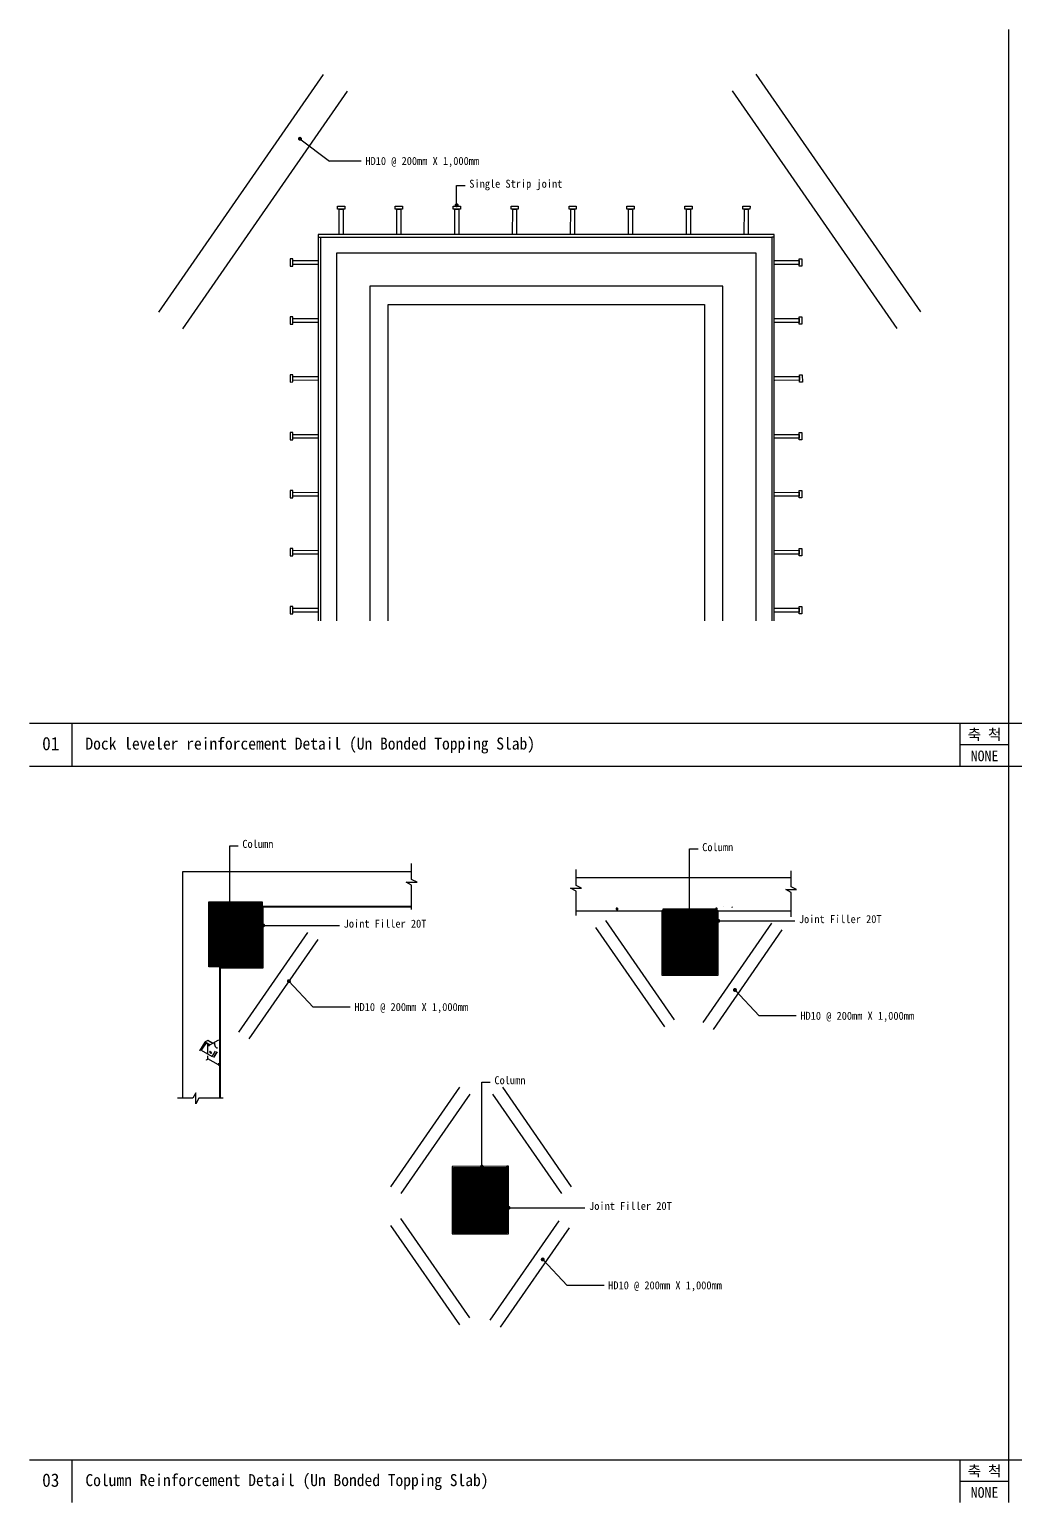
# Model space of a CAD drawing. Header units: millimetres. Extents: x 1364877 to 2662909, y 234189 to 1399913.
# Drawn here: x 1841976 to 2026942, y 531189 to 807289 of the extents above; entities that cross this region are included whole.
import ezdxf
from ezdxf.enums import TextEntityAlignment as Align

# ---------------------------------------------------------------- set-up
doc = ezdxf.new("R2010")
doc.units = ezdxf.units.MM
doc.header["$LTSCALE"] = 5
doc.header["$MEASUREMENT"] = 0
doc.layers.get('0').update_dxf_attribs({"linetype": 'CONTINUOUS'})
for name, color, linetype, lineweight in [('A-CONC-LIN1', 2, 'CONTINUOUS', 40), ('A-CONC-LIN2', 7, 'CONTINUOUS', 25), ('A-CUTL', 7, 'CONTINUOUS', 25), ('A-MKXS-LEAD', 7, 'CONTINUOUS', 25), ('A-MKXS-TEXT1', 3, 'CONTINUOUS', 25), ('A-XXXX-HATC', 8, 'CONTINUOUS', 18), ('A-XXXX-TABL', 7, 'CONTINUOUS', 25), ('A-XXXX-TXT2', 3, 'CONTINUOUS', 25)]:
    doc.layers.add(name, color=color, linetype=linetype, lineweight=lineweight)
doc.layers.add('CA-ANNO-TEXT', color=3, linetype='CONTINUOUS')
doc.layers.add('DW-ETC', color=7, linetype='CONTINUOUS')
doc.styles.add('돋움', font='')
doc.styles.add('돋움체', font='')
doc.styles.get('돋움').set_extended_font_data('DotumChe')
doc.styles.get('돋움체').set_extended_font_data('DotumChe')

msp = doc.modelspace()

# ---------------------------------------------------------------- hatches: boundary and pattern name
at = {"layer": 'A-XXXX-HATC', "true_color": 0x939598}
h = msp.add_hatch(dxfattribs=at)
h.set_pattern_fill('ANSI31', color=252, scale=37.797003)
h.set_pattern_definition([(45, (1274539.77, 792739.79), (-84.856693, 84.856693), [])])
h.paths.add_polyline_path([(1877719.5, 631566.7), (1875619.5, 631566.7), (1875619.5, 643800.1), (1885656.9, 643800.1), (1885656.9, 631566.7)])
at = {"layer": 'A-XXXX-HATC', "ltscale": 10}
h = msp.add_hatch(dxfattribs=at)
h.set_pattern_fill('ANSI31', color=5, scale=75.594007)
h.set_pattern_definition([(45, (-535337.248, 5576701.967), (-6.681629368, 6.681629368), [])])
h.paths.add_polyline_path([(1877719.5, 631566.7), (1877719.5, 631415.5), (1885808.1, 631415.5), (1885808.1, 642905.8), (1885656.9, 642905.8), (1885656.9, 631566.7)])
h.paths.add_polyline_path([(1921264.6, 594153.6), (1921264.6, 581540), (1931835.6, 581540), (1931835.6, 594218), (1931550.3, 594218), (1931550.3, 581734.7), (1921513, 581734.7), (1921513, 593968.1), (1931550.3, 593968.1), (1931550.3, 594218)])
h.paths.add_polyline_path([(1960613.7, 642121.4), (1960613.7, 630017.6), (1971184.7, 630017.6), (1971184.7, 642121.4), (1970899.5, 642121.4), (1970899.5, 630212.3), (1960862.1, 630212.3), (1960862.1, 642121.4)])
at = {"layer": 'A-XXXX-HATC', "true_color": 0x939598}
h = msp.add_hatch(dxfattribs=at)
h.set_pattern_fill('ANSI31', color=252, scale=37.797003)
h.set_pattern_definition([(45, (1362234.3, 791304.3), (-84.856693, 84.856693), [])])
h.paths.add_polyline_path([(1962962.1, 630212.3), (1960862.1, 630212.3), (1960862.1, 642445.7), (1970899.5, 642445.7), (1970899.5, 630212.3)])
h = msp.add_hatch(dxfattribs=at)
h.set_pattern_fill('ANSI31', color=252, scale=37.797003)
h.set_pattern_definition([(45, (1322885.14, 742826.68), (-84.856693, 84.856693), [])])
h.paths.add_polyline_path([(1923613, 581734.7), (1921513, 581734.7), (1921513, 593968.1), (1931550.3, 593968.1), (1931550.3, 581734.7)])

# ---------------------------------------------------------------- linework, layer by layer
at = {"color": 7, "linetype": 'Continuous', "lineweight": 25}
for p, q in [((1893860.3, 642825.9), (1893860.3, 642823.9)), ((1893860.3, 642823.9), (1895494.3, 642823.9)), ((1895494.3, 642823.9), (1895494.3, 642758.5)), ((1895494.3, 642758.5), (1895494.3, 642693.1)), ((1952015.3, 642400.3), (1952087.5, 642339.5)), ((1952226, 642650.1), (1952137.3, 642618.1)), ((1952159.6, 642278.7), (1952248.3, 642310.7)), ((1952370.2, 642528.5), (1952298.1, 642589.3)), ((1970678, 642413.1), (1970735.7, 642364.5)), ((1970846.5, 642613), (1970775.6, 642587.3)), ((1970793.4, 642315.8), (1970864.4, 642341.4)), ((1970961.9, 642515.7), (1970904.2, 642564.3)), ((1972159.8, 642825.9), (1972159.8, 642823.9)), ((1973793.8, 642823.9), (1973793.8, 642758.5)), ((1973793.8, 642693.1), (1973793.8, 642758.5)), ((1874882.9, 617461.1), (1873846.5, 615858.7)), ((1873876.3, 615835), (1873846.5, 615858.7)), ((1875067.7, 617354.4), (1874173, 615970.9)), ((1874173, 615970.9), (1876229.6, 614783.7)), ((1875097.4, 617330.6), (1874205.8, 615952)), ((1874882.9, 617461.1), (1875067.7, 617354.4)), ((1875417, 617794.4), (1874942.3, 617520.4)), ((1875785.5, 616940), (1875067.7, 617354.4)), ((1875097.4, 617330.6), (1875067.7, 617354.4)), ((1875097.4, 617330.6), (1875779.8, 616936.7)), ((1875463.2, 615226.1), (1875463.2, 617119.5)), ((1876379.6, 617282.9), (1875482.4, 617800.9)), ((1875691.7, 616885.8), (1876616, 617419.4)), ((1875691.7, 616725.7), (1875691.7, 616885.8)), ((1876229.6, 614783.7), (1876880.7, 615790.5)), ((1876669.5, 617450.3), (1877523.7, 617943.4)), ((1876669.5, 617290.2), (1876669.5, 617450.3)), ((1876703.7, 617095.8), (1876679.8, 617109.7)), ((1877222.4, 616331), (1877222.4, 616378.9)), ((1875185.9, 614138.7), (1875417, 614272.1)), ((1875185.9, 614085.4), (1875185.9, 614138.7)), ((1875463.2, 614352.2), (1875463.2, 614918.8)), ((1876017.8, 615619.7), (1875879.2, 615699.8)), ((1875925.4, 615507.6), (1875879.2, 615481)), ((1875879.2, 615481), (1876017.8, 615400.9)), ((1876064, 615427.6), (1875925.4, 615507.6)), ((1876064, 615427.6), (1876017.8, 615400.9)), ((1877146.3, 615681), (1876474.5, 614642.3)), ((1877182.4, 615667.2), (1876507.4, 614623.3)), ((1877384.4, 613294.2), (1877416.9, 613226.2)), ((1877472.9, 613444.9), (1877403.1, 613404.7)), ((1877503.5, 613388.6), (1877445.1, 613391.9)), ((1877465.9, 613167.7), (1877507.9, 613154.8)), ((1877472.9, 613444.9), (1877523.1, 613436.9)), ((1877573.3, 613428.9), (1877503.5, 613388.6)), ((1877523.1, 613436.9), (1877573.3, 613428.9)), ((1877585.1, 613262), (1877536.1, 613320.6)), ((1877636.1, 613191.8), (1877566.3, 613151.6)), ((1877573.3, 613428.9), (1877614.1, 613365.6)), ((1877654.9, 613302.3), (1877585.1, 613262)), ((1877614.1, 613365.6), (1877654.9, 613302.3)), ((1877645.5, 613247.1), (1877636.1, 613191.8)), ((1877654.9, 613302.3), (1877645.5, 613247.1))]:
    msp.add_line(p, q, dxfattribs=at)
at = {"color": 8, "linetype": 'Continuous', "lineweight": 25}
for p, q in [((1874942.3, 617520.4), (1875866.6, 616986.8)), ((1875417, 617794.4), (1876341.3, 617260.8)), ((1876691.6, 617058.6), (1876713.6, 617045.9)), ((1877418.8, 613223.2), (1875463.2, 614352.2))]:
    msp.add_line(p, q, dxfattribs=at)
at = {"color": 7, "linetype": 'Continuous', "lineweight": 25, "flags": 128}
for points in [[(1875879.2, 615699.8), (1875849.9, 615711.3), (1875823.5, 615711), (1875802.5, 615698.9), (1875789.1, 615676.2), (1875784.4, 615645.1), (1875789.1, 615608.6), (1875802.5, 615570.3), (1875823.5, 615534), (1875849.9, 615503.2), (1875879.2, 615481)], [(1875925.4, 615507.6), (1875896.1, 615529.9), (1875869.7, 615560.7), (1875848.7, 615597), (1875835.3, 615635.2), (1875830.6, 615671.7), (1875835.3, 615702.9), (1875839.4, 615712.6)], [(1876674.7, 617127.8), (1876680.4, 617142.3), (1876691.4, 617164.2)], [(1877058.6, 616420.9), (1877090.3, 616432), (1877126.8, 616435.5), (1877163, 616430.9), (1877193.7, 616418.9), (1877214.4, 616401.2), (1877222.4, 616380.3), (1877216.3, 616359.3), (1877197.1, 616341)], [(1876017.8, 615400.9), (1876047.1, 615389.4), (1876073.5, 615389.7), (1876094.5, 615401.8), (1876107.9, 615424.5), (1876112.5, 615455.6), (1876107.9, 615492.1), (1876094.5, 615530.4), (1876073.5, 615566.7), (1876047.1, 615597.5), (1876017.8, 615619.7)], [(1876103.8, 615414.7), (1876093.3, 615416), (1876064, 615427.6)], [(1877657, 613253.7), (1877648.2, 613228.7), (1877640.7, 613219)]]:
    msp.add_lwpolyline(points, dxfattribs=at)
at = {"color": 7, "linetype": 'Continuous', "lineweight": 25}
for centre, radius, start, end in [((1952192.8, 642464.4), 163.4, 169.85815, 229.85815), ((1952192.8, 642464.4), 163.4, 109.85815, 169.85815), ((1952192.8, 642464.4), 163.4, 229.85815, 289.85815), ((1952192.8, 642464.4), 163.4, 49.85815, 109.85815), ((1952192.8, 642464.4), 163.4, 289.85815, 349.85815), ((1952192.8, 642464.4), 163.4, 349.85815, 49.85815), ((1970820, 642464.4), 130.7, 169.85815, 229.85815), ((1970820, 642464.4), 130.7, 109.85815, 169.85815), ((1970820, 642464.4), 130.7, 229.85815, 289.85815), ((1970820, 642464.4), 130.7, 49.85815, 109.85815), ((1970820, 642464.4), 130.7, 289.85815, 349.85815), ((1970820, 642464.4), 130.7, 349.85815, 49.85815), ((1875038.4, 617364.6), 183, 121.678756, 148.182827), ((1875455.3, 617741), 65.7, 65.692983, 125.617517), ((1875362.9, 614356.8), 100.4, 302.605224, 357.394591), ((1877562.4, 613328.1), 177.7, 174.659955, 215.016903), ((1877436.2, 613341.8), 50.8, 79.978335, 176.781021), ((1877547.6, 613299.3), 149.8, 209.211642, 254.605812), ((1877405.3, 613247.4), 149.8, 29.211532, 74.605922), ((1877527.1, 613372.9), 70.9, 52.727669, 109.066441), ((1877516.7, 613204.9), 50.8, 259.978805, 356.779992), ((1877390.5, 613218.6), 177.7, 354.66002, 35.017101), ((1877465.5, 613268.3), 192.1, 355.653898, 55.209328)]:
    msp.add_arc(centre, radius, start, end, dxfattribs=at)
for points, knots in [([(1952031.9, 642493.2), (1952027.5, 642468.3), (1952021.9, 642436.9), (1952016.5, 642406.7), (1952015.3, 642400.3)], [0, 0, 0, 0, 0.78899559, 1, 1, 1, 1]), ([(1952048.6, 642586), (1952044.4, 642562.5), (1952038.9, 642531.9), (1952033.3, 642500.4), (1952031.9, 642493.2)], [0, 0, 0, 0, 0.76815224, 1, 1, 1, 1]), ([(1952137.3, 642618.1), (1952135.2, 642617.3), (1952105.2, 642606.5), (1952075.9, 642595.9), (1952048.6, 642586)], [0, 0, 0, 0, 0.07020015, 1, 1, 1, 1]), ([(1952087.5, 642339.5), (1952089.2, 642338), (1952113.5, 642317.5), (1952137.4, 642297.4), (1952159.6, 642278.7)], [0, 0, 0, 0, 0.0701893, 1, 1, 1, 1]), ([(1952298.1, 642589.3), (1952296.4, 642590.7), (1952272.1, 642611.3), (1952248.2, 642631.4), (1952226, 642650.1)], [0, 0, 0, 0, 0.07020148, 1, 1, 1, 1]), ([(1952248.3, 642310.7), (1952250.4, 642311.5), (1952280.4, 642322.3), (1952309.7, 642332.9), (1952337, 642342.7)], [0, 0, 0, 0, 0.07019929, 1, 1, 1, 1]), ([(1952337, 642342.7), (1952338.2, 642349.1), (1952343.6, 642379.4), (1952349.2, 642410.8), (1952353.6, 642435.6)], [0, 0, 0, 0, 0.21100092, 1, 1, 1, 1]), ([(1952353.6, 642435.6), (1952354.9, 642442.9), (1952360.6, 642474.3), (1952366, 642504.9), (1952370.2, 642528.5)], [0, 0, 0, 0, 0.231848902, 1, 1, 1, 1]), ([(1970691.3, 642487.4), (1970687.7, 642467.2), (1970683.2, 642442.1), (1970678.8, 642417.9), (1970678, 642413.1)], [0, 0, 0, 0, 0.80277133, 1, 1, 1, 1]), ([(1970704.6, 642561.7), (1970701.2, 642542.6), (1970696.8, 642518.1), (1970692.3, 642493), (1970691.3, 642487.4)], [0, 0, 0, 0, 0.77895266, 1, 1, 1, 1]), ([(1970775.6, 642587.3), (1970773.9, 642586.7), (1970749.9, 642578.1), (1970726.4, 642569.6), (1970704.6, 642561.7)], [0, 0, 0, 0, 0.0701898, 1, 1, 1, 1]), ([(1970735.7, 642364.5), (1970737.1, 642363.3), (1970756.5, 642346.9), (1970775.6, 642330.8), (1970793.4, 642315.8)], [0, 0, 0, 0, 0.07018674, 1, 1, 1, 1]), ([(1970904.2, 642564.3), (1970902.9, 642565.5), (1970883.4, 642581.9), (1970864.3, 642598), (1970846.5, 642613)], [0, 0, 0, 0, 0.070186398, 1, 1, 1, 1]), ([(1970864.4, 642341.4), (1970866, 642342), (1970890, 642350.7), (1970913.5, 642359.2), (1970935.3, 642367.1)], [0, 0, 0, 0, 0.07018423, 1, 1, 1, 1]), ([(1970935.3, 642367.1), (1970936.2, 642371.8), (1970940.5, 642396), (1970945, 642421.2), (1970948.6, 642441.4)], [0, 0, 0, 0, 0.19722258, 1, 1, 1, 1]), ([(1970948.6, 642441.4), (1970949.6, 642446.9), (1970954.1, 642472.1), (1970958.5, 642496.6), (1970961.9, 642515.7)], [0, 0, 0, 0, 0.2210487, 1, 1, 1, 1]), ([(1876616, 617419.4), (1876628.6, 617351.4), (1876652.3, 617223.2), (1876693.4, 617042.4), (1876739.5, 616883.4), (1876794.3, 616742.6), (1876862.6, 616619.1), (1876946, 616510.4), (1877022.1, 616449.9), (1877058.6, 616420.9)], [0, 0, 0, 0, 0.19659493, 0.37081794, 0.52461019, 0.66015203, 0.78538886, 0.89712113, 1, 1, 1, 1]), ([(1876669.5, 617290.2), (1876680.5, 617225), (1876701.4, 617101.6), (1876736.1, 616934), (1876766.6, 616832.2), (1876779.8, 616788.1)], [0, 0, 0, 0, 0.38813446, 0.73475567, 1, 1, 1, 1]), ([(1877385.5, 613344.7), (1877384.9, 613340.6), (1877382.1, 613322.1), (1877383.4, 613306.4), (1877384.4, 613294.2)], [0, 0, 0, 0, 0.2210487, 1, 1, 1, 1]), ([(1877403.1, 613404.7), (1877401.6, 613400.6), (1877393.6, 613379.8), (1877389.1, 613360.3), (1877385.5, 613344.7)], [0, 0, 0, 0, 0.19722258, 1, 1, 1, 1]), ([(1877445.1, 613391.9), (1877443.9, 613392.1), (1877427.1, 613394.9), (1877414.7, 613399.9), (1877403.1, 613404.7)], [0, 0, 0, 0, 0.07018423, 1, 1, 1, 1]), ([(1877416.9, 613226.2), (1877417.9, 613224.7), (1877431.8, 613203.4), (1877449.5, 613184.9), (1877465.9, 613167.7)], [0, 0, 0, 0, 0.070186398, 1, 1, 1, 1]), ([(1877536.1, 613320.6), (1877535.1, 613322.1), (1877521.5, 613343.5), (1877512.2, 613366.9), (1877503.5, 613388.6)], [0, 0, 0, 0, 0.07018674, 1, 1, 1, 1]), ([(1877507.9, 613154.8), (1877509.1, 613154.7), (1877526.1, 613152), (1877547, 613151.8), (1877566.3, 613151.6)], [0, 0, 0, 0, 0.0701898, 1, 1, 1, 1]), ([(1877566.3, 613151.6), (1877565.3, 613163.8), (1877564, 613179.5), (1877566.8, 613198), (1877567.5, 613202)], [0, 0, 0, 0, 0.77895266, 1, 1, 1, 1]), ([(1877567.5, 613202), (1877571.1, 613217.7), (1877575.6, 613237.1), (1877583.6, 613257.9), (1877585.1, 613262)], [0, 0, 0, 0, 0.80277133, 1, 1, 1, 1])]:
    msp.add_open_spline(points, degree=3, knots=knots, dxfattribs=at)
at = {"layer": 'A-CONC-LIN1'}
msp.add_lwpolyline([(1877719.5, 606960.8), (1877719.5, 631566.7), (1885656.9, 631566.7), (1885656.9, 642905.8), (1913664.5, 642905.8)], dxfattribs=at)
at = {"layer": 'A-CONC-LIN2'}
for points in [[(1866237.9, 754289), (1897109.9, 798830.6)], [(2009183.7, 754353.9), (1978311.7, 798895.5)], [(1901564.1, 795743.4), (1870692.1, 751201.8)], [(2004729.5, 751266.7), (1973857.6, 795808.3)], [(1900053, 768842.2), (1900068.4, 773629), (1900793.5, 773626.7), (1900793.5, 768842.2)], [(1910899.1, 768842.2), (1910914.5, 773629), (1911639.5, 773626.7), (1911639.5, 768842.2)], [(1921762.8, 768842.2), (1921778.3, 773629), (1922503.3, 773626.7), (1922503.3, 768842.2)], [(1932609.8, 768842.2), (1932625.3, 773629), (1933350.3, 773626.7), (1933350.3, 768842.2)], [(1943488.1, 768842.2), (1943503.6, 773629), (1944228.6, 773626.7), (1944228.6, 768842.2)], [(1954344.6, 768842.2), (1954360.1, 773629), (1955085.1, 773626.7), (1955085.1, 768842.2)], [(1965206, 768842.2), (1965221.4, 773629), (1965946.5, 773626.7), (1965946.5, 768842.2)], [(1976067.4, 768842.2), (1976082.8, 773629), (1976807.9, 773626.7), (1976807.9, 768842.2)], [(1981684.1, 768375.1), (1981684.1, 768842.2), (1896156.4, 768842.2), (1896156.4, 768375.1), (1896623.5, 768375.1)], [(1896156.4, 768375.1), (1896156.4, 696424.1)], [(1896623.5, 696424.1), (1896623.5, 768375.1), (1981217, 768375.1), (1981217, 696424.1)], [(1981684.1, 696424.1), (1981684.1, 768375.1), (1981217, 768375.1)], [(1899604.7, 696424.1), (1899604.7, 765393.9), (1978235.8, 765393.9), (1978235.8, 696424.1)], [(1896156.4, 763240.8), (1891404.4, 763256.2), (1891406.2, 763981.2), (1896156.4, 763966)], [(1981684.1, 763966), (1986330, 763980.9), (1986332.4, 763255.8), (1981686.4, 763240.5)], [(1972026.6, 696424.1), (1972026.6, 759184.7), (1905813.9, 759184.7), (1905813.9, 696420.3)], [(1909262.2, 696420.3), (1909262.2, 755736.4), (1968578.3, 755736.4), (1968578.3, 696420.3)], [(1896156.4, 752379.5), (1891404.4, 752394.8), (1891406.2, 753119.8), (1896156.4, 753104.6)], [(1981684.1, 753104.6), (1986330, 753119.5), (1986332.4, 752394.5), (1981686.4, 752379.1)], [(1896156.4, 741518.1), (1891404.4, 741533.4), (1891406.2, 742258.4), (1896156.4, 742243.2)], [(1981755.8, 742243.5), (1986401.7, 742258.3), (1986404.1, 741533.3), (1981758.1, 741518)], [(1896156.4, 730656.7), (1891404.4, 730672), (1891406.2, 731397.1), (1896156.4, 731381.8)], [(1981681.8, 731381.5), (1986327.7, 731396.3), (1986330.1, 730671.3), (1981684.1, 730656)], [(1896156.4, 719796), (1891404.4, 719811.3), (1891406.2, 720536.4), (1896156.4, 720521.2)], [(1981681.8, 720519), (1986327.7, 720533.9), (1986330.1, 719808.8), (1981684.1, 719793.5)], [(1896156.4, 708932.7), (1891404.4, 708948), (1891406.2, 709673), (1896156.4, 709657.8)], [(1981684.1, 709659.1), (1986330, 709673.9), (1986332.4, 708948.9), (1981686.4, 708933.6)], [(1896156.4, 698072.5), (1891404.4, 698087.9), (1891406.2, 698812.9), (1896156.4, 698797.7)], [(1981681.8, 698798), (1986327.7, 698812.9), (1986330.1, 698087.9), (1981684.1, 698072.5)], [(1870745.7, 606960.8), (1870745.7, 649486.4), (1913664.5, 649486.4)], [(1944501.6, 648366.5), (1984857, 648366.5)], [(1885656.9, 642905.8), (1885656.9, 631566.7), (1877719.5, 631566.7), (1877719.5, 606960.8)], [(1885656.9, 642905.8), (1913664.5, 642905.8)], [(1944501.6, 642121.4), (1960862.1, 642121.4)], [(1960613.7, 642121.4), (1960613.7, 630017.6), (1971184.7, 630017.6), (1971184.7, 642121.4), (1970899.5, 642121.4), (1970899.5, 630212.3), (1960862.1, 630212.3), (1960862.1, 642121.4), (1960613.7, 642121.4)], [(1881273.7, 619365.2), (1894192.4, 638004.1)], [(1961131, 620357.9), (1948212.3, 638996.8)], [(1962994.9, 621649.7), (1950076.2, 640288.6)], [(1968333.3, 621162.1), (1981252, 639801)], [(1983115.8, 638509.1), (1970197.2, 619870.2)], [(1896056.3, 636712.2), (1883137.6, 618073.3)], [(1877719.5, 631415.5), (1885808.1, 631415.5)], [(1909771, 590390.6), (1922689.7, 609029.5)], [(1924553.6, 607737.6), (1911634.9, 589098.7)], [(1941813.1, 589100.5), (1928894.4, 607739.4)], [(1943676.9, 590392.3), (1930758.3, 609031.2)], [(1921264.6, 594153.6), (1921264.6, 581540), (1931835.6, 581540), (1931835.6, 594218), (1931550.3, 594218), (1931550.3, 581734.7), (1921513, 581734.7), (1921513, 593968.1), (1931550.3, 593968.1), (1931550.3, 594218), (1921264.6, 594153.6)], [(1922705.1, 564485.8), (1909786.4, 583124.7)], [(1924569, 565777.7), (1911650.3, 584416.6)], [(1928423.8, 565348.6), (1941342.4, 583987.5)], [(1943206.3, 582695.6), (1930287.7, 564056.7)]]:
    msp.add_lwpolyline(points, dxfattribs=at)
for points in [[(1900068.7, 773629), (1899745.8, 773629.8), (1899747.1, 774173.6), (1901117.4, 774170.2), (1901109.5, 773626.4)], [(1910914.8, 773629), (1910591.9, 773629.8), (1910593.2, 774173.6), (1911963.5, 774170.2), (1911955.6, 773626.4)], [(1921778.6, 773629), (1921455.6, 773629.8), (1921457, 774173.6), (1922827.3, 774170.2), (1922819.4, 773626.4)], [(1932625.6, 773629), (1932302.6, 773629.8), (1932304, 774173.6), (1933674.3, 774170.2), (1933666.4, 773626.4)], [(1943503.9, 773629), (1943180.9, 773629.8), (1943182.3, 774173.6), (1944552.6, 774170.2), (1944544.7, 773626.4)], [(1954360.4, 773629), (1954037.4, 773629.8), (1954038.8, 774173.6), (1955409.1, 774170.2), (1955401.1, 773626.4)], [(1965221.7, 773629), (1964898.8, 773629.8), (1964900.1, 774173.6), (1966270.5, 774170.2), (1966262.5, 773626.4)], [(1976083.1, 773629), (1975760.2, 773629.8), (1975761.5, 774173.6), (1977131.8, 774170.2), (1977123.9, 773626.4)], [(1890863.2, 764305.2), (1890859.8, 762934.9), (1891403.6, 762940.1), (1891407, 764303.9)], [(1986330, 763980.9), (1986329.2, 764303.5), (1986873, 764304.9), (1986876.3, 762934.5), (1986332.6, 762933.2)], [(1890863.2, 753443.8), (1890859.8, 752073.5), (1891403.6, 752078.7), (1891407, 753442.5)], [(1986330, 753119.5), (1986329.2, 753442.1), (1986873, 753443.5), (1986876.3, 752073.2), (1986332.6, 752071.8)], [(1890863.2, 742582.4), (1890859.8, 741212.1), (1891403.6, 741217.3), (1891407, 742581.1)], [(1986401.7, 742258.3), (1986400.9, 742581), (1986944.7, 742582.3), (1986948, 741212), (1986404.3, 741210.7)], [(1890863.2, 731721), (1890859.8, 730350.7), (1891403.6, 730356), (1891407, 731719.7)], [(1986327.7, 731396.3), (1986326.9, 731719), (1986870.6, 731720.3), (1986874, 730350), (1986330.2, 730348.7)], [(1890863.2, 720860.4), (1890859.8, 719490), (1891403.6, 719495.3), (1891407, 720859)], [(1986327.7, 720533.9), (1986326.9, 720856.5), (1986870.6, 720857.8), (1986874, 719487.5), (1986330.2, 719486.2)], [(1890863.2, 709997), (1890859.8, 708626.7), (1891403.6, 708631.9), (1891407, 709995.7)], [(1986330, 709673.9), (1986329.2, 709996.6), (1986873, 709997.9), (1986876.3, 708627.6), (1986332.6, 708626.3)], [(1890863.2, 699136.9), (1890859.8, 697766.6), (1891403.6, 697771.8), (1891407, 699135.5)], [(1986327.7, 698812.9), (1986326.9, 699135.5), (1986870.6, 699136.9), (1986874, 697766.6), (1986330.2, 697765.2)], [(1877719.5, 631566.7), (1875619.5, 631566.7), (1875619.5, 643800.1), (1885656.9, 643800.1), (1885656.9, 631566.7)], [(1877719.5, 631566.7), (1877719.5, 631415.5), (1885808.1, 631415.5), (1885808.1, 642905.8), (1885656.9, 642905.8), (1885656.9, 631566.7)], [(1962962.1, 630212.3), (1960862.1, 630212.3), (1960862.1, 642445.7), (1970899.5, 642445.7), (1970899.5, 630212.3)], [(1923613, 581734.7), (1921513, 581734.7), (1921513, 593968.1), (1931550.3, 593968.1), (1931550.3, 581734.7)]]:
    msp.add_lwpolyline(points, close=True, dxfattribs=at)
at = {"layer": 'A-CUTL'}
for points in [[(1913664.5, 642338.8), (1913664.5, 646889.2), (1912644.5, 647441.4), (1914684.5, 647441.4), (1913664.5, 647985.2), (1913664.5, 650987.6)], [(1944501.6, 641218.8), (1944501.6, 645769.2), (1943481.6, 646321.4), (1945521.6, 646321.4), (1944501.6, 646865.3), (1944501.6, 649867.6)], [(1984857, 640971.6), (1984857, 645521.9), (1983837, 646074.2), (1985877, 646074.2), (1984857, 646618), (1984857, 649620.4)], [(1878286.5, 606960.8), (1873727.7, 606960.8), (1873183.9, 605940.8), (1873183.9, 607980.8), (1872631.6, 606960.8), (1869716.9, 606960.8)]]:
    msp.add_lwpolyline(points, dxfattribs=at)
at = {"layer": 'A-MKXS-LEAD'}
for p, q in [((1892718.9, 786795), (1898247, 782607.7)), ((1904221.8, 782607.7), (1898247, 782607.7)), ((1922108.3, 778034.4), (1923689.9, 778034.4)), ((1922108.3, 774341.4), (1922108.3, 778034.4)), ((1879541.8, 654305.5), (1881123.3, 654305.5)), ((1879549.5, 638431.6), (1879541.8, 654305.5)), ((1965798.5, 653689), (1967380.1, 653689)), ((1965806.3, 637815.1), (1965798.5, 653689)), ((1885808.1, 639353.9), (1900136.7, 639350.9)), ((1971184.7, 640209), (1985513.4, 640206)), ((1890648.4, 628909.8), (1895203.2, 624032.2)), ((1974304, 627260.7), (1978858.8, 622383.1)), ((1902151.3, 624032.2), (1895203.2, 624032.2)), ((1985806.9, 622383.1), (1978858.8, 622383.1)), ((1926825.9, 610005.8), (1928407.5, 610005.8)), ((1926833.7, 594131.9), (1926825.9, 610005.8)), ((1931835.6, 586440.4), (1946164.2, 586437.4)), ((1938257.6, 576744.8), (1942812.4, 571867.2)), ((1949760.5, 571867.2), (1942812.4, 571867.2))]:
    msp.add_line(p, q, dxfattribs=at)
at = {"layer": 'A-MKXS-LEAD', "const_width": 375}
for points in [[(1892531.4, 786795, 1), (1892906.4, 786795, 1)], [(1921920.8, 774341.4, 1), (1922295.8, 774341.4, 1)], [(1970997.2, 640209, 1), (1971372.2, 640209, 1)], [(1879362, 638431.6, 1), (1879737, 638431.6, 1)], [(1885620.6, 639353.9, 1), (1885995.6, 639353.9, 1)], [(1965618.8, 637815.1, 1), (1965993.8, 637815.1, 1)], [(1890460.9, 628909.8, 1), (1890835.9, 628909.8, 1)], [(1974116.5, 627260.7, 1), (1974491.5, 627260.7, 1)], [(1926646.2, 594131.9, 1), (1927021.2, 594131.9, 1)], [(1931648.1, 586440.4, 1), (1932023.1, 586440.4, 1)], [(1938070.1, 576744.8, 1), (1938445.1, 576744.8, 1)]]:
    msp.add_lwpolyline(points, format="xyb", close=True, dxfattribs=at)
at = {"layer": 'A-XXXX-TABL'}
for p, q in [((2016506.9, 677239.2), (2016506.9, 669239.2)), ((2016506.9, 673239.2), (2025663.7, 673239.2)), ((2016506.9, 539189.2), (2016506.9, 531189.2)), ((2016506.9, 535189.2), (2025663.7, 535189.2))]:
    msp.add_line(p, q, dxfattribs=at)
for points in [[(2025663.7, 531189.2), (2025663.7, 807289.2)], [(1841976.2, 677239.2), (2209351.2, 677239.2)], [(1849976.2, 669239.2), (1849976.2, 677239.2)], [(1841976.2, 669239.2), (2209351.2, 669239.2)], [(1841976.2, 539189.2), (2209351.2, 539189.2)], [(1849976.2, 531189.2), (1849976.2, 539189.2)]]:
    msp.add_lwpolyline(points, dxfattribs=at)
at = {"layer": 'DW-ETC'}
for points in [[(1885808.1, 631415.5), (1885808.1, 642905.8)], [(1970899.5, 642121.4), (1984857, 642121.4)]]:
    msp.add_lwpolyline(points, dxfattribs=at)

# ---------------------------------------------------------------- texts
at = {"layer": 'A-MKXS-TEXT1', "style": '돋움체'}
for s, p in [('Dock leveler reinforcement Detail (Un Bonded Topping Slab)', (1852476.2, 673439.9)), ('Column Reinforcement Detail (Un Bonded Topping Slab)', (1852476.2, 535389.9))]:
    msp.add_text(s, height=2250, dxfattribs=at).set_placement(p, align=Align.MIDDLE_LEFT)
for s, p in [('축 척', (2021121.8, 674150.2)), ('NONE', (2021121.8, 670129)), ('축 척', (2021121.8, 536100.2)), ('NONE', (2021121.8, 532079))]:
    msp.add_text(s, height=2000, dxfattribs=at).set_placement(p, align=Align.CENTER)
at = {"layer": 'A-XXXX-TXT2', "style": '돋움'}
for s, p in [('HD10 @ 200mm X 1,000mm', (1904990.8, 781890.5)), ('Single Strip joint ', (1924477.3, 777622)), ('Column', (1881910.7, 653893.1)), ('Column', (1968167.5, 653276.6)), ('Joint Filler 20T', (1986300.7, 639793.5)), ('Joint Filler 20T', (1900924.1, 638938.5)), ('HD10 @ 200mm X 1,000mm', (1902920.4, 623315)), ('HD10 @ 200mm X 1,000mm', (1986576, 621665.9)), ('Column', (1929194.9, 609593.4)), ('Joint Filler 20T', (1946951.6, 586025)), ('HD10 @ 200mm X 1,000mm', (1950529.5, 571150))]:
    msp.add_text(s, height=1500, dxfattribs=at).set_placement(p)
at = {"layer": 'CA-ANNO-TEXT', "style": '돋움체'}
for s, p in [('01', (1845976.2, 673439.9)), ('03', (1845976.2, 535389.9))]:
    msp.add_text(s, height=2500, dxfattribs=at).set_placement(p, align=Align.MIDDLE_CENTER)

doc.saveas('drawing.dxf')
